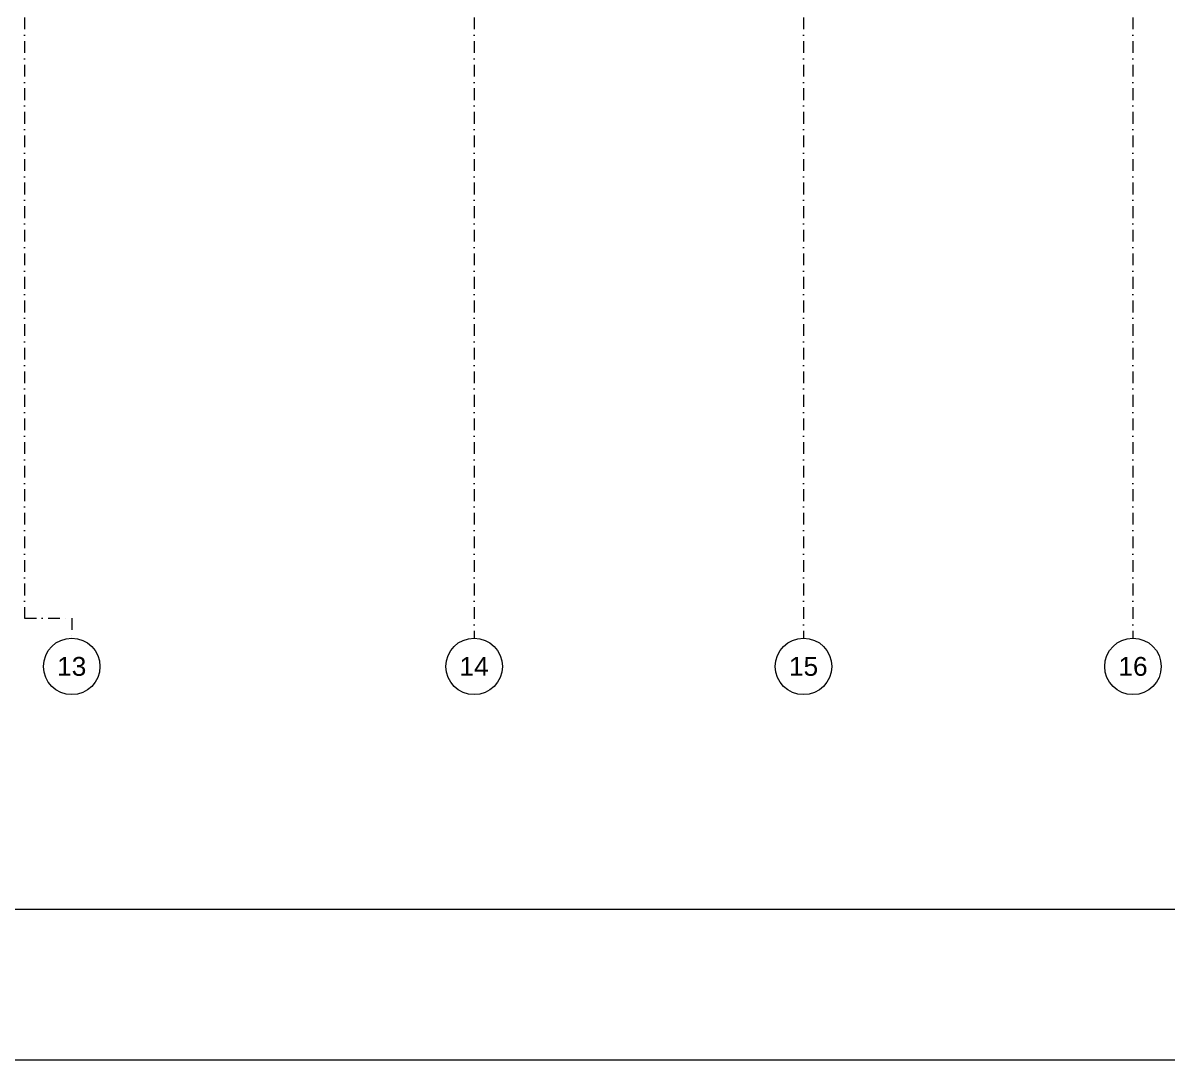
# Model space of a CAD drawing. Header units: metres. Extents: x -17822 to 152406, y -4219 to 19791.
# Drawn here: x 7521 to 9953, y -4219 to -2015 of the extents above; entities that cross this region are included whole.
import ezdxf
from ezdxf.enums import TextEntityAlignment as Align

# ---------------------------------------------------------------- set-up
doc = ezdxf.new("R2010")
doc.units = ezdxf.units.M
doc.header["$LTSCALE"] = 100
doc.header["$MEASUREMENT"] = 0
doc.linetypes.add('DASHDOT2', pattern=[0.5, 0.25, -0.125, 0, -0.125])
doc.layers.get('0').update_dxf_attribs({"color": 9, "lineweight": 9})
for name, color, linetype, lineweight in [('21', 9, 'Continuous', 9), ('24', 9, 'DASHDOT2', 9), ('40A', 9, 'Continuous', 9)]:
    doc.layers.add(name, color=color, linetype=linetype, lineweight=lineweight)
doc.styles.add('Arial', font='arial.ttf', dxfattribs={"height": 2.5})

# ---------------------------------------------------------------- blocks, each defined once
blk = doc.blocks.new('0_aks')
at = {"linetype": 'Continuous'}
blk.add_circle((0, 0), 3, dxfattribs=at)
at = {"style": 'Arial'}
blk.add_attdef('AKS', text='', height=2, dxfattribs=at).set_placement((0, 0), align=Align.MIDDLE_CENTER)
blk = doc.blocks.new('p-akslar_yeni')
at = {"layer": '24'}
for points in [[(13940, -8575), (13940, -11854.6), (14040, -11854.6), (14040, -11897.2)], [(14895, -8575), (14895, -11897.2)], [(15595, -8575), (15595, -11897.2)], [(16295, -8575), (16295, -11897.2)]]:
    blk.add_lwpolyline(points, dxfattribs=at)
at = {"layer": '21', "xscale": 20, "yscale": 20, "zscale": 20}
for p, values in [((14040, -11957.2), {'AKS': '13'}), ((14895, -11957.2), {'AKS': '14'}), ((15595, -11957.2), {'AKS': '15'}), ((16295, -11957.2), {'AKS': '16'})]:
    blk.add_blockref('0_aks', p, dxfattribs=at).add_auto_attribs(values)

msp = doc.modelspace()

# ---------------------------------------------------------------- linework, layer by layer
at = {"layer": '40A'}
for points in [[(18159.28, -4218.56), (-9840.72, -4218.56), (-9840.72, 12601.44), (18159.28, 12601.44)], [(-9520.72, 12281.44), (15999.52, 12281.44), (15999.52, -3898.56), (-9520.72, -3898.56)]]:
    msp.add_lwpolyline(points, close=True, dxfattribs=at)

# ---------------------------------------------------------------- block references
at = {"layer": '24'}
msp.add_blockref('p-akslar_yeni', (-6415, 8575), dxfattribs=at)
msp.add_blockref('p-akslar_yeni', (-6415, 8575), dxfattribs=at)

doc.saveas('drawing.dxf')
